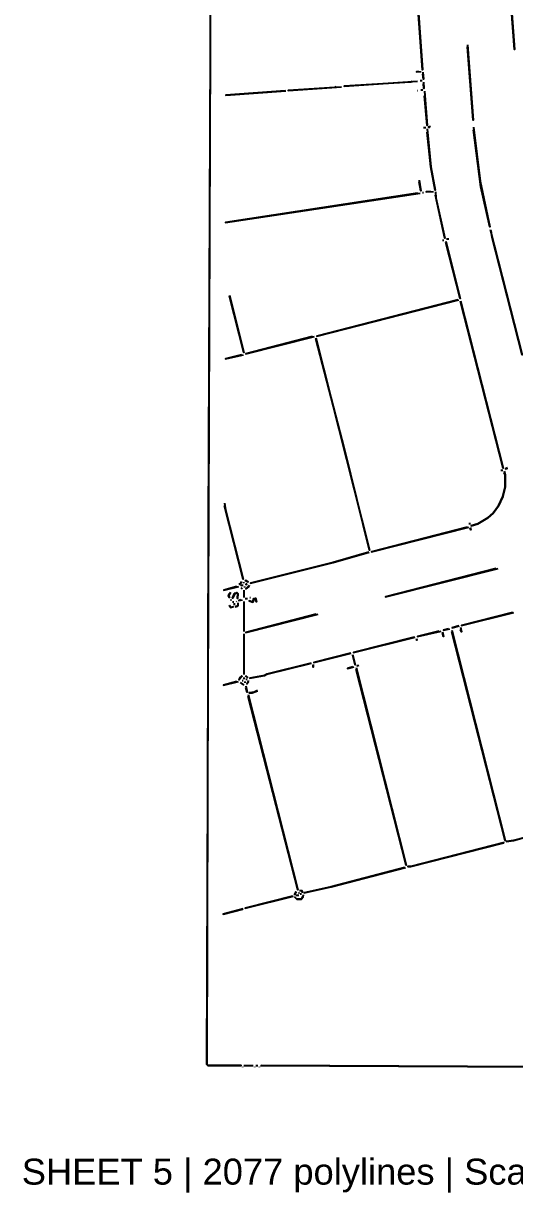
# Model space of a CAD drawing. Extents: x 0 to 16407, y 159 to 1115.
# Drawn here: x 11939 to 12204, y 162 to 792 of the extents above; entities that cross this region are included whole.
import ezdxf

# ---------------------------------------------------------------- set-up
doc = ezdxf.new("R2010")
doc.units = 0
doc.layers.add('RASTER_VECTOR_LINEWORK', color=5, linetype='CONTINUOUS')
doc.layers.add('TITLEBLOCK', color=2, linetype='CONTINUOUS')
doc.styles.get("Standard").update_dxf_attribs({"font": 'Arial'})

msp = doc.modelspace()

# ---------------------------------------------------------------- linework, layer by layer
at = {"layer": 'RASTER_VECTOR_LINEWORK'}
for points in [[(12041.25, 1079), (12040.75, 1077.75), (12038.5, 521.25), (12037.75, 230.75), (12038.25, 230.25), (12056.25, 230.25), (12038.25, 230.25), (12037.75, 230.75), (12040.75, 1077.75), (12041.25, 1079), (12174, 1078.5), (12108, 1079)], [(12150.5, 815.5), (12154, 767), (12150.5, 814.75)], [(12201, 812.25), (12203.5, 778), (12201, 811.5)], [(12178.25, 780.5), (12181.25, 740), (12178.25, 779.5)], [(12151.75, 766.25), (12150.75, 766), (12153.25, 766.25)], [(12154.25, 765.75), (12154.5, 762), (12154.25, 764.75)], [(12107.5, 758), (12106.75, 757.5), (12081.5, 756), (12110.25, 758)], [(12148.25, 761), (12147.5, 760.5), (12111.75, 758.25), (12151.25, 761)], [(12152.75, 761.25), (12153.75, 761.25)], [(12154.5, 760.5), (12154.75, 757), (12154.5, 759.5)], [(12080, 755.75), (12048, 753.5), (12080.25, 755.75)], [(12151.25, 756), (12151.5, 756)], [(12153, 756.25), (12154.25, 756.25)], [(12155, 755.5), (12156.5, 737), (12155, 753)], [(12154.5, 736), (12155.75, 736)], [(12156.5, 735.25), (12158.5, 714.75), (12160.75, 702.25), (12158.5, 714.75), (12156.5, 733.5)], [(12158.25, 736.5), (12157.25, 736.25), (12158, 736.25)], [(12181.5, 736.25), (12185, 707), (12190.25, 682.5), (12185.5, 704), (12181.5, 734.75)], [(12152.25, 707.5), (12153, 701.75), (12152.25, 706.75)], [(12151.25, 700.5), (12047.75, 684.75), (12152.75, 700.5)], [(12154, 701), (12154.5, 701)], [(12158.25, 701.5), (12156, 701.25), (12160, 701.5)], [(12161, 701.25), (12161.25, 698), (12166, 676.25), (12161, 699.5)], [(12190.5, 681), (12207.75, 613.5), (12191.5, 676.75), (12191, 680.5)], [(12164.75, 675.25), (12165.5, 675.25)], [(12166.5, 674.75), (12174.25, 643.75), (12166.5, 674)], [(12167, 676), (12168.25, 676)], [(12050, 645.5), (12057.75, 614.75), (12050, 645)], [(12173, 643), (12097, 623.5), (12173.5, 643)], [(12174.5, 642.5), (12197.5, 552.25), (12174.5, 642.25)], [(12094.75, 623.25), (12058.75, 614), (12095.75, 623.25)], [(12096.5, 622.5), (12125.5, 508), (12112, 562.75), (12096.5, 622.25)], [(12056.5, 613.5), (12047.75, 611.25), (12057.5, 613.5)], [(12198, 550.75), (12198.5, 548.75), (12198.5, 542.25), (12197.25, 537), (12195, 532), (12192, 528), (12189.25, 525.5), (12183.75, 522.25), (12180.25, 521.25), (12183.75, 522.25), (12189.25, 525.5), (12192, 528), (12195, 532), (12197.25, 537), (12198.5, 542.25), (12198.5, 548.75), (12198, 550)], [(12196.25, 551.25), (12197.25, 551.25)], [(12199.75, 552.5), (12198.75, 552), (12199.75, 552.25)], [(12047.25, 533.5), (12047.75, 529.75), (12057.25, 492.5), (12047.25, 532)], [(12178, 520.5), (12126.5, 507.25), (12179, 520.5)], [(12179.25, 522.75), (12179.25, 522)], [(12179.75, 520.25), (12180, 519), (12179.75, 520)], [(12125, 507), (12105.75, 501.5), (12061.25, 490.25), (12105.75, 501.5), (12125.25, 507)], [(12193.5, 498.25), (12134, 483), (12194.75, 498.25)], [(12058.25, 492), (12060, 491), (12058.75, 492)], [(12054, 488.5), (12047, 486.5), (12055, 488.5)], [(12056.5, 491.25), (12055.5, 489.5), (12055.5, 490.25)], [(12056, 488), (12056.75, 487.25)], [(12057, 489.25), (12056.25, 489), (12057.25, 489.25)], [(12057.5, 490.75), (12057.5, 490.25)], [(12057.75, 486.5), (12057.75, 482.5)], [(12058, 488.5), (12058, 488)], [(12059.5, 490), (12058.75, 489.5), (12059.25, 489.75)], [(12060.5, 489.25), (12060.25, 488.25), (12058.75, 487.25), (12060.5, 489)], [(12050.5, 485.25), (12049.5, 483.5), (12050, 482.5), (12049.5, 483.5), (12050, 484.75)], [(12050.75, 481.5), (12050.75, 481)], [(12053.25, 485.25), (12051.5, 482.25), (12052.75, 484.75), (12054, 485.25), (12054.5, 484.75), (12054.25, 482), (12054.5, 484.75), (12054, 485.25)], [(12051.5, 480.25), (12052.25, 480.25)], [(12052.5, 479.5), (12052.5, 478.5)], [(12054.5, 479.75), (12054.5, 478), (12053.25, 477.5), (12054.5, 478)], [(12053.75, 480.5), (12053.5, 480.25)], [(12056, 481.25), (12055, 481), (12057, 481.25)], [(12057.75, 480.5), (12057.75, 464.25)], [(12058.5, 482), (12059.75, 482)], [(12063.25, 482.25), (12062.5, 480), (12060.5, 480.75), (12062.5, 480), (12063, 482), (12064, 482.25), (12064.5, 480.25), (12064, 482.25)], [(12061, 482.5), (12061.25, 482.5)], [(12049.75, 478.5), (12050.5, 477.25), (12052, 477.5), (12050.5, 477.25), (12049.75, 478.25)], [(12096.75, 473.5), (12058.75, 463.75), (12097.75, 473.5)], [(12202.5, 474.5), (12175, 467.5), (12203.25, 474.5)], [(12173.5, 467.25), (12170, 466.25), (12173.75, 467.25)], [(12057.75, 463), (12057.75, 441)], [(12149.5, 461.25), (12116.75, 453), (12150, 461.25)], [(12150.75, 460.5), (12151, 459.5), (12150.75, 460)], [(12162.75, 464.5), (12151.25, 461.5), (12164, 464.5)], [(12164.75, 464), (12165.25, 461.5), (12164.75, 463.25)], [(12168, 465.75), (12165.25, 465), (12168.75, 465.75)], [(12169.75, 465), (12198.5, 351.5), (12169.75, 464)], [(12174.5, 466.5), (12175, 464), (12174.5, 465.25)], [(12115.25, 452.5), (12095.5, 447.5), (12115.5, 452.5)], [(12116.25, 451.75), (12117.75, 446.25), (12116.5, 451.5)], [(12094, 447.25), (12070, 441.25), (12068.75, 440.5), (12061, 439), (12068.75, 440.5), (12070, 441.25), (12094.25, 447.25)], [(12095, 446.5), (12095, 445), (12095, 446)], [(12116.5, 445.25), (12113.5, 444.25), (12117, 445.25)], [(12118.25, 444.75), (12145.25, 338.25), (12118.25, 443.75)], [(12119.25, 446), (12118.75, 445.75), (12119.75, 446)], [(12054, 437.25), (12046.75, 435.25), (12054.75, 437.25)], [(12056.75, 440.25), (12055.25, 438.25), (12055.75, 439.5), (12057, 440.25)], [(12055.75, 436.75), (12057.5, 435.5), (12056.75, 435.75)], [(12056.75, 437.75), (12057.25, 437.75)], [(12057.75, 439.5), (12057.75, 438.5)], [(12058.25, 437.25), (12058.25, 436.5)], [(12058.5, 440.25), (12059.75, 439.5), (12058.75, 440.25)], [(12058.75, 438.5), (12059.5, 438.5)], [(12060.25, 437.75), (12059.25, 436), (12060.25, 437.25)], [(12058.75, 435), (12059.5, 431.5), (12058.75, 434)], [(12060, 430.25), (12086.75, 325), (12060, 429.25)], [(12065, 432.5), (12063.25, 431.5), (12060.5, 431.25), (12062.25, 431.25), (12065, 432.25)], [(12236.5, 360.25), (12203, 351.5), (12199.25, 351), (12203, 351.5), (12215, 355), (12236.75, 360.25)], [(12198, 350.5), (12147.75, 337.5), (12146, 337.5), (12147.75, 337.5), (12197.75, 350.25)], [(12144.5, 337), (12104.75, 326.5), (12090.25, 323.25), (12104.75, 326.5), (12144.75, 337)], [(12085.75, 324), (12085, 322.5), (12086, 324)], [(12089.75, 322.25), (12089.5, 320.75), (12088.75, 320), (12086.25, 320), (12085.25, 321), (12086.25, 320), (12088.75, 320), (12089.75, 321.5)], [(12085.75, 322), (12087.25, 322)], [(12087.25, 323.5), (12087.25, 323)], [(12087.75, 324.5), (12088.75, 324.5), (12089.25, 323.75), (12088.75, 324.5)], [(12088, 322.75), (12088.75, 322.75)], [(12084, 321.5), (12058.5, 315), (12084.5, 321.5)], [(12057.25, 314.75), (12046.5, 311.75), (12057, 314.5)], [(12057, 229.5), (12057, 229.25)], [(12057.75, 230.25), (12062.75, 230.25)], [(12063.5, 229.5), (12063.5, 229.25)], [(12064.25, 230.25), (12065.25, 230.25)], [(12066, 229.5), (12066, 229.25)], [(12066.75, 230.25), (12215.5, 229.5), (12067, 230.25)]]:
    msp.add_lwpolyline(points, dxfattribs=at)

# ---------------------------------------------------------------- texts
at = {"layer": 'TITLEBLOCK'}
msp.add_text('SHEET 5 | 2077 polylines | Scale 1"=50\'', height=14, dxfattribs=at).set_placement((11938, 166))

doc.saveas('drawing.dxf')
